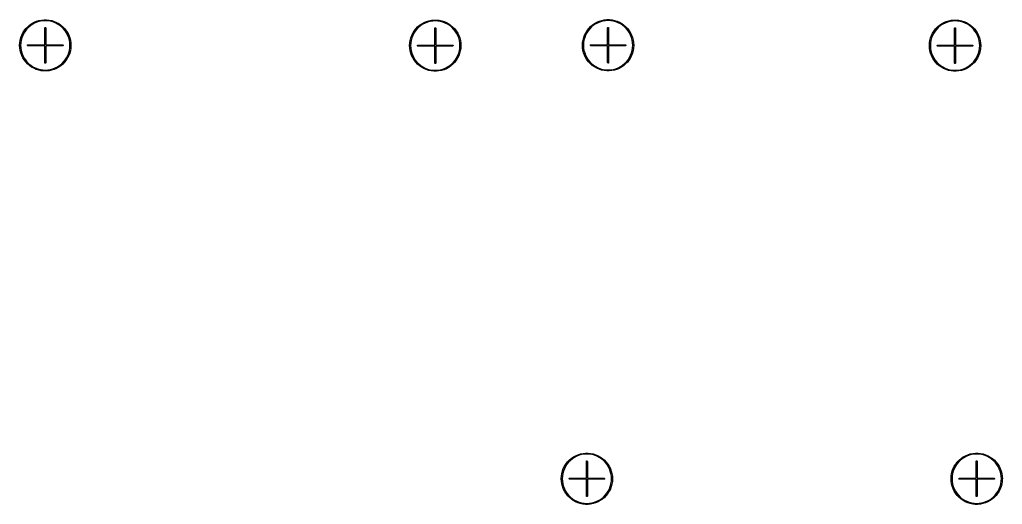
# Model space of a CAD drawing. Extents: x 5.3 to 29.5, y -16.5 to -2.6.
# Drawn here: x 11.5 to 17.17, y -9.45 to -6.65 of the extents above; entities that cross this region are included whole.
import ezdxf

# ---------------------------------------------------------------- set-up
doc = ezdxf.new("R2010")
doc.units = 0
doc.header["$MEASUREMENT"] = 0
doc.layers.add('BLACK', color=7, linetype='CONTINUOUS')

msp = doc.modelspace()

# ---------------------------------------------------------------- linework, layer by layer
at = {"layer": 'BLACK', "linetype": 'CONTINUOUS'}
for p, q in [((11.5373, -6.70198), (11.5477, -6.69116)), ((11.5477, -6.69116), (11.5591, -6.68144)), ((11.5657, -6.68358), (11.5542, -6.69295)), ((11.5591, -6.68144), (11.5714, -6.67291)), ((11.5782, -6.67547), (11.5657, -6.68358)), ((11.5714, -6.67291), (11.5845, -6.66568)), ((11.5915, -6.66871), (11.5782, -6.67547)), ((11.5845, -6.66568), (11.5983, -6.65981)), ((11.6054, -6.66338), (11.5915, -6.66871)), ((11.5983, -6.65981), (11.6126, -6.65535)), ((11.6198, -6.65952), (11.6054, -6.66338)), ((11.6126, -6.65535), (11.6272, -6.65237)), ((11.6345, -6.65719), (11.6198, -6.65952)), ((11.6272, -6.65237), (11.6421, -6.65088)), ((11.6493, -6.65642), (11.6345, -6.65719)), ((11.6421, -6.65088), (11.6571, -6.65091)), ((11.6642, -6.65719), (11.6493, -6.65642)), ((11.6571, -6.65091), (11.672, -6.65245)), ((11.6789, -6.65952), (11.6642, -6.65719)), ((11.672, -6.65245), (11.6866, -6.65548)), ((11.6933, -6.66338), (11.6789, -6.65952)), ((11.6866, -6.65548), (11.7009, -6.65998)), ((11.7072, -6.66871), (11.6933, -6.66338)), ((11.7009, -6.65998), (11.7147, -6.66591)), ((11.7205, -6.67547), (11.7072, -6.66871)), ((11.7147, -6.66591), (11.7278, -6.67319)), ((11.733, -6.68358), (11.7205, -6.67547)), ((11.7278, -6.67319), (11.74, -6.68175)), ((11.7445, -6.69295), (11.733, -6.68358)), ((11.74, -6.68175), (11.7514, -6.69151)), ((11.7514, -6.69151), (11.7617, -6.70237)), ((13.7983, -6.6925), (13.8097, -6.68278)), ((13.8164, -6.68492), (13.8048, -6.69429)), ((13.8097, -6.68278), (13.822, -6.67426)), ((13.8289, -6.67681), (13.8164, -6.68492)), ((13.822, -6.67426), (13.8351, -6.66702)), ((13.8421, -6.67006), (13.8289, -6.67681)), ((13.8351, -6.66702), (13.8489, -6.66115)), ((13.856, -6.66472), (13.8421, -6.67006)), ((13.8489, -6.66115), (13.8632, -6.6567)), ((13.8704, -6.66087), (13.856, -6.66472)), ((13.8632, -6.6567), (13.8779, -6.65371)), ((13.8851, -6.65854), (13.8704, -6.66087)), ((13.8779, -6.65371), (13.8928, -6.65222)), ((13.9, -6.65776), (13.8851, -6.65854)), ((13.8928, -6.65222), (13.9077, -6.65225)), ((13.9149, -6.65854), (13.9, -6.65776)), ((13.9077, -6.65225), (13.9226, -6.65379)), ((13.9296, -6.66087), (13.9149, -6.65854)), ((13.9226, -6.65379), (13.9373, -6.65682)), ((13.944, -6.66472), (13.9296, -6.66087)), ((13.9373, -6.65682), (13.9516, -6.66133)), ((13.9579, -6.67006), (13.944, -6.66472)), ((13.9516, -6.66133), (13.9653, -6.66725)), ((13.9711, -6.67681), (13.9579, -6.67006)), ((13.9653, -6.66725), (13.9784, -6.67453)), ((13.9836, -6.68492), (13.9711, -6.67681)), ((13.9784, -6.67453), (13.9907, -6.68309)), ((13.9952, -6.69429), (13.9836, -6.68492)), ((13.9907, -6.68309), (14.002, -6.69286)), ((14.7856, -6.70131), (14.796, -6.69048)), ((14.8025, -6.69228), (14.7919, -6.7028)), ((14.796, -6.69048), (14.8074, -6.68076)), ((14.814, -6.68291), (14.8025, -6.69228)), ((14.8074, -6.68076), (14.8197, -6.67224)), ((14.8265, -6.6748), (14.814, -6.68291)), ((14.8197, -6.67224), (14.8328, -6.665)), ((14.8398, -6.66804), (14.8265, -6.6748)), ((14.8328, -6.665), (14.8465, -6.65913)), ((14.8537, -6.6627), (14.8398, -6.66804)), ((14.8465, -6.65913), (14.8608, -6.65468)), ((14.8681, -6.65885), (14.8537, -6.6627)), ((14.8608, -6.65468), (14.8755, -6.65169)), ((14.8828, -6.65652), (14.8681, -6.65885)), ((14.8755, -6.65169), (14.8904, -6.65021)), ((14.8976, -6.65574), (14.8828, -6.65652)), ((14.8904, -6.65021), (14.9054, -6.65023)), ((14.9125, -6.65652), (14.8976, -6.65574)), ((14.9054, -6.65023), (14.9203, -6.65177)), ((14.9272, -6.65885), (14.9125, -6.65652)), ((14.9203, -6.65177), (14.9349, -6.65481)), ((14.9416, -6.6627), (14.9272, -6.65885)), ((14.9349, -6.65481), (14.9492, -6.65931)), ((14.9555, -6.66804), (14.9416, -6.6627)), ((14.9492, -6.65931), (14.963, -6.66523)), ((14.9688, -6.6748), (14.9555, -6.66804)), ((14.963, -6.66523), (14.976, -6.67251)), ((14.9812, -6.68291), (14.9688, -6.6748)), ((14.976, -6.67251), (14.9883, -6.68108)), ((14.9928, -6.69228), (14.9812, -6.68291)), ((14.9883, -6.68108), (14.9997, -6.69084)), ((15.0033, -6.7028), (14.9928, -6.69228)), ((14.9997, -6.69084), (15.01, -6.7017)), ((16.7983, -6.6925), (16.8097, -6.68278)), ((16.8164, -6.68492), (16.8048, -6.69429)), ((16.8097, -6.68278), (16.822, -6.67426)), ((16.8289, -6.67681), (16.8164, -6.68492)), ((16.822, -6.67426), (16.8351, -6.66702)), ((16.8421, -6.67006), (16.8289, -6.67681)), ((16.8351, -6.66702), (16.8489, -6.66115)), ((16.856, -6.66472), (16.8421, -6.67006)), ((16.8489, -6.66115), (16.8632, -6.6567)), ((16.8704, -6.66087), (16.856, -6.66472)), ((16.8632, -6.6567), (16.8779, -6.65371)), ((16.8851, -6.65854), (16.8704, -6.66087)), ((16.8779, -6.65371), (16.8928, -6.65222)), ((16.9, -6.65776), (16.8851, -6.65854)), ((16.8928, -6.65222), (16.9077, -6.65225)), ((16.9149, -6.65854), (16.9, -6.65776)), ((16.9077, -6.65225), (16.9226, -6.65379)), ((16.9296, -6.66087), (16.9149, -6.65854)), ((16.9226, -6.65379), (16.9373, -6.65682)), ((16.944, -6.66472), (16.9296, -6.66087)), ((16.9373, -6.65682), (16.9516, -6.66133)), ((16.9579, -6.67006), (16.944, -6.66472)), ((16.9516, -6.66133), (16.9653, -6.66725)), ((16.9711, -6.67681), (16.9579, -6.67006)), ((16.9653, -6.66725), (16.9784, -6.67453)), ((16.9836, -6.68492), (16.9711, -6.67681)), ((16.9784, -6.67453), (16.9907, -6.68309)), ((16.9952, -6.69429), (16.9836, -6.68492)), ((16.9907, -6.68309), (17.002, -6.69286)), ((11.5083, -6.75392), (11.5136, -6.7399)), ((11.5136, -6.7399), (11.5202, -6.72648)), ((11.5194, -6.7408), (11.5141, -6.7547)), ((11.5262, -6.72754), (11.5194, -6.7408)), ((11.5202, -6.72648), (11.5282, -6.7138)), ((11.5343, -6.71505), (11.5262, -6.72754)), ((11.5282, -6.7138), (11.5373, -6.70198)), ((11.5436, -6.70348), (11.5343, -6.71505)), ((11.5542, -6.69295), (11.5436, -6.70348)), ((11.6464, -6.69866), (11.6466, -6.69765)), ((11.6464, -6.7957), (11.6464, -6.69866)), ((11.6466, -6.69765), (11.6479, -6.6961)), ((11.6479, -6.6961), (11.6499, -6.69575)), ((11.6499, -6.69575), (11.6516, -6.69676)), ((11.6516, -6.69676), (11.6523, -6.69866)), ((11.6523, -6.69866), (11.6523, -6.7957)), ((11.7551, -6.70348), (11.7445, -6.69295)), ((11.7644, -6.71505), (11.7551, -6.70348)), ((11.7617, -6.70237), (11.7708, -6.71422)), ((11.7725, -6.72754), (11.7644, -6.71505)), ((11.7708, -6.71422), (11.7788, -6.72693)), ((11.7793, -6.7408), (11.7725, -6.72754)), ((11.7788, -6.72693), (11.7853, -6.74037)), ((11.7846, -6.7547), (11.7793, -6.7408)), ((11.7853, -6.74037), (11.7905, -6.75441)), ((13.759, -6.75526), (13.7642, -6.74124)), ((13.7642, -6.74124), (13.7708, -6.72782)), ((13.7701, -6.74214), (13.7647, -6.75604)), ((13.7768, -6.72888), (13.7701, -6.74214)), ((13.7708, -6.72782), (13.7788, -6.71514)), ((13.7849, -6.71639), (13.7768, -6.72888)), ((13.7788, -6.71514), (13.788, -6.70332)), ((13.7943, -6.70482), (13.7849, -6.71639)), ((13.788, -6.70332), (13.7983, -6.6925)), ((13.8048, -6.69429), (13.7943, -6.70482)), ((13.897, -6.7), (13.8972, -6.69899)), ((13.897, -6.79705), (13.897, -6.7)), ((13.8972, -6.69899), (13.8985, -6.69744)), ((13.8985, -6.69744), (13.9005, -6.69709)), ((13.9005, -6.69709), (13.9023, -6.6981)), ((13.9023, -6.6981), (13.903, -6.7)), ((13.903, -6.7), (13.903, -6.79705)), ((14.0057, -6.70482), (13.9952, -6.69429)), ((14.002, -6.69286), (14.0123, -6.70372)), ((14.0151, -6.71639), (14.0057, -6.70482)), ((14.0123, -6.70372), (14.0215, -6.71556)), ((14.0232, -6.72888), (14.0151, -6.71639)), ((14.0215, -6.71556), (14.0294, -6.72827)), ((14.0299, -6.74214), (14.0232, -6.72888)), ((14.0294, -6.72827), (14.036, -6.74172)), ((14.0353, -6.75604), (14.0299, -6.74214)), ((14.036, -6.74172), (14.0412, -6.75576)), ((14.7566, -6.75325), (14.7618, -6.73922)), ((14.7618, -6.73922), (14.7685, -6.7258)), ((14.7677, -6.74013), (14.7624, -6.75403)), ((14.7744, -6.72686), (14.7677, -6.74013)), ((14.7685, -6.7258), (14.7764, -6.71312)), ((14.7826, -6.71438), (14.7744, -6.72686)), ((14.7764, -6.71312), (14.7856, -6.70131)), ((14.7919, -6.7028), (14.7826, -6.71438)), ((14.8947, -6.69798), (14.8949, -6.69697)), ((14.8947, -6.79503), (14.8947, -6.69798)), ((14.8949, -6.69697), (14.8962, -6.69543)), ((14.8962, -6.69543), (14.8981, -6.69508)), ((14.8981, -6.69508), (14.8999, -6.69608)), ((14.8999, -6.69608), (14.9006, -6.69798)), ((14.9006, -6.69798), (14.9006, -6.79503)), ((15.0127, -6.71438), (15.0033, -6.7028)), ((15.01, -6.7017), (15.0191, -6.71354)), ((15.0208, -6.72686), (15.0127, -6.71438)), ((15.0191, -6.71354), (15.027, -6.72625)), ((15.0276, -6.74013), (15.0208, -6.72686)), ((15.027, -6.72625), (15.0336, -6.7397)), ((15.0329, -6.75403), (15.0276, -6.74013)), ((15.0336, -6.7397), (15.0388, -6.75374)), ((16.759, -6.75526), (16.7642, -6.74124)), ((16.7642, -6.74124), (16.7708, -6.72782)), ((16.7701, -6.74214), (16.7647, -6.75604)), ((16.7768, -6.72888), (16.7701, -6.74214)), ((16.7708, -6.72782), (16.7788, -6.71514)), ((16.7849, -6.71639), (16.7768, -6.72888)), ((16.7788, -6.71514), (16.788, -6.70332)), ((16.7943, -6.70482), (16.7849, -6.71639)), ((16.788, -6.70332), (16.7983, -6.6925)), ((16.8048, -6.69429), (16.7943, -6.70482)), ((16.897, -6.7), (16.8972, -6.69899)), ((16.897, -6.79705), (16.897, -6.7)), ((16.8972, -6.69899), (16.8985, -6.69744)), ((16.8985, -6.69744), (16.9005, -6.69709)), ((16.9005, -6.69709), (16.9023, -6.6981)), ((16.9023, -6.6981), (16.903, -6.7)), ((16.903, -6.7), (16.903, -6.79705)), ((17.0057, -6.70482), (16.9952, -6.69429)), ((17.002, -6.69286), (17.0123, -6.70372)), ((17.0151, -6.71639), (17.0057, -6.70482)), ((17.0123, -6.70372), (17.0215, -6.71556)), ((17.0232, -6.72888), (17.0151, -6.71639)), ((17.0215, -6.71556), (17.0294, -6.72827)), ((17.0299, -6.74214), (17.0232, -6.72888)), ((17.0294, -6.72827), (17.036, -6.74172)), ((17.0353, -6.75604), (17.0299, -6.74214)), ((17.036, -6.74172), (17.0412, -6.75576)), ((11.5014, -6.79814), (11.5022, -6.78319)), ((11.5014, -6.79866), (11.5014, -6.79814)), ((11.5021, -6.8131), (11.5014, -6.79866)), ((11.5022, -6.78319), (11.5045, -6.7684)), ((11.5045, -6.7684), (11.5083, -6.75392)), ((11.5079, -6.78379), (11.5071, -6.79866)), ((11.5071, -6.79866), (11.5079, -6.81353)), ((11.5102, -6.76908), (11.5079, -6.78379)), ((11.5141, -6.7547), (11.5102, -6.76908)), ((11.5464, -6.79814), (11.5475, -6.7964)), ((11.5468, -6.80013), (11.5464, -6.79814)), ((11.5483, -6.80143), (11.5468, -6.80013)), ((11.5475, -6.7964), (11.5493, -6.7957)), ((11.5493, -6.80161), (11.5483, -6.80143)), ((11.5493, -6.7957), (11.6464, -6.7957)), ((11.6464, -6.80161), (11.5493, -6.80161)), ((11.6464, -6.89866), (11.6464, -6.80161)), ((11.6523, -6.7957), (11.7493, -6.7957)), ((11.7493, -6.80161), (11.6523, -6.80161)), ((11.6523, -6.80161), (11.6523, -6.89866)), ((11.7493, -6.7957), (11.7504, -6.79588)), ((11.7512, -6.80092), (11.7493, -6.80161)), ((11.7504, -6.79588), (11.7519, -6.79718)), ((11.7523, -6.79917), (11.7512, -6.80092)), ((11.7519, -6.79718), (11.7523, -6.79917)), ((11.7885, -6.76908), (11.7846, -6.7547)), ((11.7908, -6.78379), (11.7885, -6.76908)), ((11.7905, -6.75441), (11.7943, -6.76891)), ((11.7916, -6.79866), (11.7908, -6.78379)), ((11.7908, -6.81353), (11.7916, -6.79866)), ((11.7943, -6.76891), (11.7965, -6.78371)), ((11.7973, -6.79969), (11.7964, -6.81464)), ((11.7965, -6.78371), (11.7973, -6.79866)), ((11.7973, -6.79866), (11.7973, -6.79969)), ((13.752, -6.79948), (13.7529, -6.78453)), ((13.7521, -6.8), (13.752, -6.79948)), ((13.7528, -6.81444), (13.7521, -6.8)), ((13.7529, -6.78453), (13.7552, -6.76974)), ((13.7552, -6.76974), (13.759, -6.75526)), ((13.7585, -6.78513), (13.7578, -6.8)), ((13.7578, -6.8), (13.7585, -6.81487)), ((13.7609, -6.77043), (13.7585, -6.78513)), ((13.7647, -6.75604), (13.7609, -6.77043)), ((13.7971, -6.79949), (13.7981, -6.79774)), ((13.7974, -6.80148), (13.7971, -6.79949)), ((13.799, -6.80277), (13.7974, -6.80148)), ((13.7981, -6.79774), (13.8, -6.79705)), ((13.8, -6.80295), (13.799, -6.80277)), ((13.8, -6.79705), (13.897, -6.79705)), ((13.897, -6.80295), (13.8, -6.80295)), ((13.897, -6.9), (13.897, -6.80295)), ((13.903, -6.79705), (14, -6.79705)), ((14, -6.80295), (13.903, -6.80295)), ((13.903, -6.80295), (13.903, -6.9)), ((14, -6.79705), (14.001, -6.79723)), ((14.0019, -6.80226), (14, -6.80295)), ((14.001, -6.79723), (14.0026, -6.79852)), ((14.0029, -6.80051), (14.0019, -6.80226)), ((14.0026, -6.79852), (14.0029, -6.80051)), ((14.0391, -6.77043), (14.0353, -6.75604)), ((14.0415, -6.78513), (14.0391, -6.77043)), ((14.0412, -6.75576), (14.0449, -6.77025)), ((14.0422, -6.8), (14.0415, -6.78513)), ((14.0415, -6.81487), (14.0422, -6.8)), ((14.0449, -6.77025), (14.0472, -6.78505)), ((14.0479, -6.80103), (14.0471, -6.81598)), ((14.0472, -6.78505), (14.048, -6.8)), ((14.048, -6.8), (14.0479, -6.80103)), ((14.7497, -6.79747), (14.7505, -6.78252)), ((14.7497, -6.79798), (14.7497, -6.79747)), ((14.7504, -6.81242), (14.7497, -6.79798)), ((14.7505, -6.78252), (14.7528, -6.76773)), ((14.7528, -6.76773), (14.7566, -6.75325)), ((14.7562, -6.78311), (14.7554, -6.79798)), ((14.7554, -6.79798), (14.7562, -6.81285)), ((14.7585, -6.76841), (14.7562, -6.78311)), ((14.7624, -6.75403), (14.7585, -6.76841)), ((14.7947, -6.79747), (14.7957, -6.79572)), ((14.7951, -6.79946), (14.7947, -6.79747)), ((14.7966, -6.80076), (14.7951, -6.79946)), ((14.7957, -6.79572), (14.7976, -6.79503)), ((14.7976, -6.80094), (14.7966, -6.80076)), ((14.7976, -6.79503), (14.8947, -6.79503)), ((14.8947, -6.80094), (14.7976, -6.80094)), ((14.8947, -6.89798), (14.8947, -6.80094)), ((14.9006, -6.79503), (14.9976, -6.79503)), ((14.9976, -6.80094), (14.9006, -6.80094)), ((14.9006, -6.80094), (14.9006, -6.89798)), ((14.9976, -6.79503), (14.9986, -6.79521)), ((14.9995, -6.80024), (14.9976, -6.80094)), ((14.9986, -6.79521), (15.0002, -6.79651)), ((15.0005, -6.7985), (14.9995, -6.80024)), ((15.0002, -6.79651), (15.0005, -6.7985)), ((15.0368, -6.76841), (15.0329, -6.75403)), ((15.0391, -6.78311), (15.0368, -6.76841)), ((15.0388, -6.75374), (15.0426, -6.76823)), ((15.0399, -6.79798), (15.0391, -6.78311)), ((15.0391, -6.81285), (15.0399, -6.79798)), ((15.0426, -6.76823), (15.0448, -6.78303)), ((15.0456, -6.79902), (15.0447, -6.81396)), ((15.0448, -6.78303), (15.0456, -6.79798)), ((15.0456, -6.79798), (15.0456, -6.79902)), ((16.752, -6.79948), (16.7529, -6.78453)), ((16.7521, -6.8), (16.752, -6.79948)), ((16.7528, -6.81444), (16.7521, -6.8)), ((16.7529, -6.78453), (16.7552, -6.76974)), ((16.7552, -6.76974), (16.759, -6.75526)), ((16.7585, -6.78513), (16.7578, -6.8)), ((16.7578, -6.8), (16.7585, -6.81487)), ((16.7609, -6.77043), (16.7585, -6.78513)), ((16.7647, -6.75604), (16.7609, -6.77043)), ((16.7971, -6.79949), (16.7981, -6.79774)), ((16.7974, -6.80148), (16.7971, -6.79949)), ((16.799, -6.80277), (16.7974, -6.80148)), ((16.7981, -6.79774), (16.8, -6.79705)), ((16.8, -6.80295), (16.799, -6.80277)), ((16.8, -6.79705), (16.897, -6.79705)), ((16.897, -6.80295), (16.8, -6.80295)), ((16.897, -6.9), (16.897, -6.80295)), ((16.903, -6.79705), (17, -6.79705)), ((17, -6.80295), (16.903, -6.80295)), ((16.903, -6.80295), (16.903, -6.9)), ((17, -6.79705), (17.001, -6.79723)), ((17.0019, -6.80226), (17, -6.80295)), ((17.001, -6.79723), (17.0026, -6.79852)), ((17.0029, -6.80051), (17.0019, -6.80226)), ((17.0026, -6.79852), (17.0029, -6.80051)), ((17.0391, -6.77043), (17.0353, -6.75604)), ((17.0415, -6.78513), (17.0391, -6.77043)), ((17.0412, -6.75576), (17.0449, -6.77025)), ((17.0422, -6.8), (17.0415, -6.78513)), ((17.0415, -6.81487), (17.0422, -6.8)), ((17.0449, -6.77025), (17.0472, -6.78505)), ((17.0479, -6.80103), (17.0471, -6.81598)), ((17.0472, -6.78505), (17.048, -6.8)), ((17.048, -6.8), (17.0479, -6.80103)), ((11.5043, -6.8279), (11.5021, -6.8131)), ((11.508, -6.84241), (11.5043, -6.8279)), ((11.5079, -6.81353), (11.5102, -6.82823)), ((11.5132, -6.85647), (11.508, -6.84241)), ((11.5102, -6.82823), (11.5141, -6.84261)), ((11.5197, -6.86993), (11.5132, -6.85647)), ((11.5141, -6.84261), (11.5194, -6.85651)), ((11.5194, -6.85651), (11.5262, -6.86978)), ((11.7725, -6.86978), (11.7793, -6.85651)), ((11.7849, -6.85789), (11.7782, -6.87129)), ((11.7793, -6.85651), (11.7846, -6.84261)), ((11.7846, -6.84261), (11.7885, -6.82823)), ((11.7902, -6.84389), (11.7849, -6.85789)), ((11.7885, -6.82823), (11.7908, -6.81353)), ((11.7941, -6.82942), (11.7902, -6.84389)), ((11.7964, -6.81464), (11.7941, -6.82942)), ((13.755, -6.82924), (13.7528, -6.81444)), ((13.7587, -6.84375), (13.755, -6.82924)), ((13.7585, -6.81487), (13.7609, -6.82957)), ((13.7638, -6.85781), (13.7587, -6.84375)), ((13.7609, -6.82957), (13.7647, -6.84396)), ((13.7703, -6.87128), (13.7638, -6.85781)), ((13.7647, -6.84396), (13.7701, -6.85786)), ((13.7701, -6.85786), (13.7768, -6.87112)), ((14.0232, -6.87112), (14.0299, -6.85786)), ((14.0356, -6.85923), (14.0289, -6.87263)), ((14.0299, -6.85786), (14.0353, -6.84396)), ((14.0353, -6.84396), (14.0391, -6.82957)), ((14.0409, -6.84523), (14.0356, -6.85923)), ((14.0391, -6.82957), (14.0415, -6.81487)), ((14.0447, -6.83076), (14.0409, -6.84523)), ((14.0471, -6.81598), (14.0447, -6.83076)), ((14.7526, -6.82723), (14.7504, -6.81242)), ((14.7563, -6.84173), (14.7526, -6.82723)), ((14.7562, -6.81285), (14.7585, -6.82756)), ((14.7614, -6.85579), (14.7563, -6.84173)), ((14.7585, -6.82756), (14.7624, -6.84194)), ((14.768, -6.86926), (14.7614, -6.85579)), ((14.7624, -6.84194), (14.7677, -6.85584)), ((14.7677, -6.85584), (14.7744, -6.8691)), ((15.0208, -6.8691), (15.0276, -6.85584)), ((15.0332, -6.85722), (15.0265, -6.87061)), ((15.0276, -6.85584), (15.0329, -6.84194)), ((15.0329, -6.84194), (15.0368, -6.82756)), ((15.0385, -6.84321), (15.0332, -6.85722)), ((15.0368, -6.82756), (15.0391, -6.81285)), ((15.0424, -6.82874), (15.0385, -6.84321)), ((15.0447, -6.81396), (15.0424, -6.82874)), ((16.755, -6.82924), (16.7528, -6.81444)), ((16.7587, -6.84375), (16.755, -6.82924)), ((16.7585, -6.81487), (16.7609, -6.82957)), ((16.7638, -6.85781), (16.7587, -6.84375)), ((16.7609, -6.82957), (16.7647, -6.84396)), ((16.7703, -6.87128), (16.7638, -6.85781)), ((16.7647, -6.84396), (16.7701, -6.85786)), ((16.7701, -6.85786), (16.7768, -6.87112)), ((17.0232, -6.87112), (17.0299, -6.85786)), ((17.0356, -6.85923), (17.0289, -6.87263)), ((17.0299, -6.85786), (17.0353, -6.84396)), ((17.0353, -6.84396), (17.0391, -6.82957)), ((17.0409, -6.84523), (17.0356, -6.85923)), ((17.0391, -6.82957), (17.0415, -6.81487)), ((17.0447, -6.83076), (17.0409, -6.84523)), ((17.0471, -6.81598), (17.0447, -6.83076)), ((11.5276, -6.88267), (11.5197, -6.86993)), ((11.5262, -6.86978), (11.5343, -6.88227)), ((11.5367, -6.89455), (11.5276, -6.88267)), ((11.5343, -6.88227), (11.5436, -6.89384)), ((11.5469, -6.90544), (11.5367, -6.89455)), ((11.5436, -6.89384), (11.5542, -6.90436)), ((11.5583, -6.91525), (11.5469, -6.90544)), ((11.5542, -6.90436), (11.5657, -6.91373)), ((11.5705, -6.92385), (11.5583, -6.91525)), ((11.5657, -6.91373), (11.5782, -6.92184)), ((11.6471, -6.90056), (11.6464, -6.89866)), ((11.6488, -6.90157), (11.6471, -6.90056)), ((11.6508, -6.90121), (11.6488, -6.90157)), ((11.6521, -6.89967), (11.6508, -6.90121)), ((11.6523, -6.89866), (11.6521, -6.89967)), ((11.7205, -6.92184), (11.733, -6.91373)), ((11.7392, -6.91619), (11.7269, -6.92467)), ((11.733, -6.91373), (11.7445, -6.90436)), ((11.7506, -6.90651), (11.7392, -6.91619)), ((11.7445, -6.90436), (11.7551, -6.89384)), ((11.761, -6.89572), (11.7506, -6.90651)), ((11.7551, -6.89384), (11.7644, -6.88227)), ((11.7702, -6.88394), (11.761, -6.89572)), ((11.7644, -6.88227), (11.7725, -6.86978)), ((11.7782, -6.87129), (11.7702, -6.88394)), ((13.7782, -6.88401), (13.7703, -6.87128)), ((13.7768, -6.87112), (13.7849, -6.88361)), ((13.7873, -6.89589), (13.7782, -6.88401)), ((13.7849, -6.88361), (13.7943, -6.89518)), ((13.7976, -6.90679), (13.7873, -6.89589)), ((13.7943, -6.89518), (13.8048, -6.90571)), ((13.8089, -6.91659), (13.7976, -6.90679)), ((13.8048, -6.90571), (13.8164, -6.91508)), ((13.8212, -6.9252), (13.8089, -6.91659)), ((13.8164, -6.91508), (13.8289, -6.92319)), ((13.8977, -6.9019), (13.897, -6.9)), ((13.8995, -6.90291), (13.8977, -6.9019)), ((13.9015, -6.90256), (13.8995, -6.90291)), ((13.9028, -6.90101), (13.9015, -6.90256)), ((13.903, -6.9), (13.9028, -6.90101)), ((13.9711, -6.92319), (13.9836, -6.91508)), ((13.9899, -6.91754), (13.9775, -6.92602)), ((13.9836, -6.91508), (13.9952, -6.90571)), ((14.0013, -6.90785), (13.9899, -6.91754)), ((13.9952, -6.90571), (14.0057, -6.89518)), ((14.0117, -6.89707), (14.0013, -6.90785)), ((14.0057, -6.89518), (14.0151, -6.88361)), ((14.0209, -6.88528), (14.0117, -6.89707)), ((14.0151, -6.88361), (14.0232, -6.87112)), ((14.0289, -6.87263), (14.0209, -6.88528)), ((14.7758, -6.882), (14.768, -6.86926)), ((14.7744, -6.8691), (14.7826, -6.88159)), ((14.785, -6.89387), (14.7758, -6.882)), ((14.7826, -6.88159), (14.7919, -6.89316)), ((14.7952, -6.90477), (14.785, -6.89387)), ((14.7919, -6.89316), (14.8025, -6.90369)), ((14.8065, -6.91457), (14.7952, -6.90477)), ((14.8025, -6.90369), (14.814, -6.91306)), ((14.8188, -6.92318), (14.8065, -6.91457)), ((14.814, -6.91306), (14.8265, -6.92117)), ((14.8954, -6.89988), (14.8947, -6.89798)), ((14.8971, -6.90089), (14.8954, -6.89988)), ((14.8991, -6.90054), (14.8971, -6.90089)), ((14.9004, -6.89899), (14.8991, -6.90054)), ((14.9006, -6.89798), (14.9004, -6.89899)), ((14.9688, -6.92117), (14.9812, -6.91306)), ((14.9875, -6.91552), (14.9752, -6.924)), ((14.9812, -6.91306), (14.9928, -6.90369)), ((14.9989, -6.90584), (14.9875, -6.91552)), ((14.9928, -6.90369), (15.0033, -6.89316)), ((15.0093, -6.89505), (14.9989, -6.90584)), ((15.0033, -6.89316), (15.0127, -6.88159)), ((15.0185, -6.88327), (15.0093, -6.89505)), ((15.0127, -6.88159), (15.0208, -6.8691)), ((15.0265, -6.87061), (15.0185, -6.88327)), ((16.7782, -6.88401), (16.7703, -6.87128)), ((16.7768, -6.87112), (16.7849, -6.88361)), ((16.7873, -6.89589), (16.7782, -6.88401)), ((16.7849, -6.88361), (16.7943, -6.89518)), ((16.7976, -6.90679), (16.7873, -6.89589)), ((16.7943, -6.89518), (16.8048, -6.90571)), ((16.8089, -6.91659), (16.7976, -6.90679)), ((16.8048, -6.90571), (16.8164, -6.91508)), ((16.8212, -6.9252), (16.8089, -6.91659)), ((16.8164, -6.91508), (16.8289, -6.92319)), ((16.8977, -6.9019), (16.897, -6.9)), ((16.8995, -6.90291), (16.8977, -6.9019)), ((16.9015, -6.90256), (16.8995, -6.90291)), ((16.9028, -6.90101), (16.9015, -6.90256)), ((16.903, -6.9), (16.9028, -6.90101)), ((16.9711, -6.92319), (16.9836, -6.91508)), ((16.9899, -6.91754), (16.9775, -6.92602)), ((16.9836, -6.91508), (16.9952, -6.90571)), ((17.0013, -6.90785), (16.9899, -6.91754)), ((16.9952, -6.90571), (17.0057, -6.89518)), ((17.0117, -6.89707), (17.0013, -6.90785)), ((17.0057, -6.89518), (17.0151, -6.88361)), ((17.0209, -6.88528), (17.0117, -6.89707)), ((17.0151, -6.88361), (17.0232, -6.87112)), ((17.0289, -6.87263), (17.0209, -6.88528)), ((11.5836, -6.93118), (11.5705, -6.92385)), ((11.5782, -6.92184), (11.5915, -6.9286)), ((11.5973, -6.93715), (11.5836, -6.93118)), ((11.5915, -6.9286), (11.6054, -6.93394)), ((11.6116, -6.9417), (11.5973, -6.93715)), ((11.6054, -6.93394), (11.6198, -6.93779)), ((11.6262, -6.94479), (11.6116, -6.9417)), ((11.6198, -6.93779), (11.6345, -6.94012)), ((11.6411, -6.94638), (11.6262, -6.94479)), ((11.6345, -6.94012), (11.6493, -6.9409)), ((11.6561, -6.94646), (11.6411, -6.94638)), ((11.6493, -6.9409), (11.6642, -6.94012)), ((11.671, -6.94502), (11.6561, -6.94646)), ((11.6642, -6.94012), (11.6789, -6.93779)), ((11.6856, -6.94209), (11.671, -6.94502)), ((11.6789, -6.93779), (11.6933, -6.93394)), ((11.7, -6.93769), (11.6856, -6.94209)), ((11.6933, -6.93394), (11.7072, -6.9286)), ((11.7137, -6.93186), (11.7, -6.93769)), ((11.7072, -6.9286), (11.7205, -6.92184)), ((11.7269, -6.92467), (11.7137, -6.93186)), ((13.8342, -6.93252), (13.8212, -6.9252)), ((13.8289, -6.92319), (13.8421, -6.92994)), ((13.8479, -6.93849), (13.8342, -6.93252)), ((13.8421, -6.92994), (13.856, -6.93528)), ((13.8622, -6.94304), (13.8479, -6.93849)), ((13.856, -6.93528), (13.8704, -6.93913)), ((13.8769, -6.94613), (13.8622, -6.94304)), ((13.8704, -6.93913), (13.8851, -6.94146)), ((13.8917, -6.94772), (13.8769, -6.94613)), ((13.8851, -6.94146), (13.9, -6.94224)), ((13.9067, -6.9478), (13.8917, -6.94772)), ((13.9, -6.94224), (13.9149, -6.94146)), ((13.9216, -6.94637), (13.9067, -6.9478)), ((13.9149, -6.94146), (13.9296, -6.93913)), ((13.9363, -6.94343), (13.9216, -6.94637)), ((13.9296, -6.93913), (13.944, -6.93528)), ((13.9506, -6.93903), (13.9363, -6.94343)), ((13.944, -6.93528), (13.9579, -6.92994)), ((13.9644, -6.9332), (13.9506, -6.93903)), ((13.9579, -6.92994), (13.9711, -6.92319)), ((13.9775, -6.92602), (13.9644, -6.9332)), ((14.8318, -6.93051), (14.8188, -6.92318)), ((14.8265, -6.92117), (14.8398, -6.92793)), ((14.8456, -6.93648), (14.8318, -6.93051)), ((14.8398, -6.92793), (14.8537, -6.93326)), ((14.8598, -6.94103), (14.8456, -6.93648)), ((14.8537, -6.93326), (14.8681, -6.93712)), ((14.8745, -6.94411), (14.8598, -6.94103)), ((14.8681, -6.93712), (14.8828, -6.93945)), ((14.8894, -6.9457), (14.8745, -6.94411)), ((14.8828, -6.93945), (14.8976, -6.94023)), ((14.9043, -6.94578), (14.8894, -6.9457)), ((14.8976, -6.94023), (14.9125, -6.93945)), ((14.9192, -6.94435), (14.9043, -6.94578)), ((14.9125, -6.93945), (14.9272, -6.93712)), ((14.9339, -6.94142), (14.9192, -6.94435)), ((14.9272, -6.93712), (14.9416, -6.93326)), ((14.9482, -6.93701), (14.9339, -6.94142)), ((14.9416, -6.93326), (14.9555, -6.92793)), ((14.962, -6.93119), (14.9482, -6.93701)), ((14.9555, -6.92793), (14.9688, -6.92117)), ((14.9752, -6.924), (14.962, -6.93119)), ((16.8342, -6.93252), (16.8212, -6.9252)), ((16.8289, -6.92319), (16.8421, -6.92994)), ((16.8479, -6.93849), (16.8342, -6.93252)), ((16.8421, -6.92994), (16.856, -6.93528)), ((16.8622, -6.94304), (16.8479, -6.93849)), ((16.856, -6.93528), (16.8704, -6.93913)), ((16.8769, -6.94613), (16.8622, -6.94304)), ((16.8704, -6.93913), (16.8851, -6.94146)), ((16.8917, -6.94772), (16.8769, -6.94613)), ((16.8851, -6.94146), (16.9, -6.94224)), ((16.9067, -6.9478), (16.8917, -6.94772)), ((16.9, -6.94224), (16.9149, -6.94146)), ((16.9216, -6.94637), (16.9067, -6.9478)), ((16.9149, -6.94146), (16.9296, -6.93913)), ((16.9363, -6.94343), (16.9216, -6.94637)), ((16.9296, -6.93913), (16.944, -6.93528)), ((16.9506, -6.93903), (16.9363, -6.94343)), ((16.944, -6.93528), (16.9579, -6.92994)), ((16.9644, -6.9332), (16.9506, -6.93903)), ((16.9579, -6.92994), (16.9711, -6.92319)), ((16.9775, -6.92602), (16.9644, -6.9332)), ((14.6733, -9.1925), (14.6847, -9.18278)), ((14.6914, -9.18492), (14.6798, -9.19429)), ((14.6847, -9.18278), (14.697, -9.17426)), ((14.7039, -9.17681), (14.6914, -9.18492)), ((14.697, -9.17426), (14.7101, -9.16702)), ((14.7171, -9.17006), (14.7039, -9.17681)), ((14.7101, -9.16702), (14.7239, -9.16115)), ((14.731, -9.16472), (14.7171, -9.17006)), ((14.7239, -9.16115), (14.7382, -9.1567)), ((14.7454, -9.16087), (14.731, -9.16472)), ((14.7382, -9.1567), (14.7529, -9.15371)), ((14.7601, -9.15854), (14.7454, -9.16087)), ((14.7529, -9.15371), (14.7678, -9.15222)), ((14.775, -9.15776), (14.7601, -9.15854)), ((14.7678, -9.15222), (14.7827, -9.15225)), ((14.7899, -9.15854), (14.775, -9.15776)), ((14.7827, -9.15225), (14.7976, -9.15379)), ((14.8046, -9.16087), (14.7899, -9.15854)), ((14.7976, -9.15379), (14.8123, -9.15682)), ((14.819, -9.16472), (14.8046, -9.16087)), ((14.8123, -9.15682), (14.8266, -9.16133)), ((14.8329, -9.17006), (14.819, -9.16472)), ((14.8266, -9.16133), (14.8403, -9.16725)), ((14.8461, -9.17681), (14.8329, -9.17006)), ((14.8403, -9.16725), (14.8534, -9.17453)), ((14.8586, -9.18492), (14.8461, -9.17681)), ((14.8534, -9.17453), (14.8657, -9.18309)), ((14.8702, -9.19429), (14.8586, -9.18492)), ((14.8657, -9.18309), (14.877, -9.19286)), ((16.9233, -9.1925), (16.9347, -9.18278)), ((16.9414, -9.18492), (16.9298, -9.19429)), ((16.9347, -9.18278), (16.947, -9.17426)), ((16.9539, -9.17681), (16.9414, -9.18492)), ((16.947, -9.17426), (16.9601, -9.16702)), ((16.9671, -9.17006), (16.9539, -9.17681)), ((16.9601, -9.16702), (16.9739, -9.16115)), ((16.981, -9.16472), (16.9671, -9.17006)), ((16.9739, -9.16115), (16.9882, -9.1567)), ((16.9954, -9.16087), (16.981, -9.16472)), ((16.9882, -9.1567), (17.0029, -9.15371)), ((17.0101, -9.15854), (16.9954, -9.16087)), ((17.0029, -9.15371), (17.0178, -9.15222)), ((17.025, -9.15776), (17.0101, -9.15854)), ((17.0178, -9.15222), (17.0327, -9.15225)), ((17.0399, -9.15854), (17.025, -9.15776)), ((17.0327, -9.15225), (17.0476, -9.15379)), ((17.0546, -9.16087), (17.0399, -9.15854)), ((17.0476, -9.15379), (17.0623, -9.15682)), ((17.069, -9.16472), (17.0546, -9.16087)), ((17.0623, -9.15682), (17.0766, -9.16133)), ((17.0829, -9.17006), (17.069, -9.16472)), ((17.0766, -9.16133), (17.0903, -9.16725)), ((17.0961, -9.17681), (17.0829, -9.17006)), ((17.0903, -9.16725), (17.1034, -9.17453)), ((17.1086, -9.18492), (17.0961, -9.17681)), ((17.1034, -9.17453), (17.1157, -9.18309)), ((17.1202, -9.19429), (17.1086, -9.18492)), ((17.1157, -9.18309), (17.127, -9.19286)), ((14.634, -9.25526), (14.6392, -9.24124)), ((14.6392, -9.24124), (14.6458, -9.22782)), ((14.6451, -9.24214), (14.6397, -9.25604)), ((14.6518, -9.22888), (14.6451, -9.24214)), ((14.6458, -9.22782), (14.6538, -9.21514)), ((14.6599, -9.21639), (14.6518, -9.22888)), ((14.6538, -9.21514), (14.663, -9.20332)), ((14.6693, -9.20482), (14.6599, -9.21639)), ((14.663, -9.20332), (14.6733, -9.1925)), ((14.6798, -9.19429), (14.6693, -9.20482)), ((14.772, -9.2), (14.7722, -9.19899)), ((14.772, -9.29705), (14.772, -9.2)), ((14.7722, -9.19899), (14.7735, -9.19744)), ((14.7735, -9.19744), (14.7755, -9.19709)), ((14.7755, -9.19709), (14.7773, -9.1981)), ((14.7773, -9.1981), (14.778, -9.2)), ((14.778, -9.2), (14.778, -9.29705)), ((14.8807, -9.20482), (14.8702, -9.19429)), ((14.877, -9.19286), (14.8873, -9.20372)), ((14.8901, -9.21639), (14.8807, -9.20482)), ((14.8873, -9.20372), (14.8965, -9.21556)), ((14.8982, -9.22888), (14.8901, -9.21639)), ((14.8965, -9.21556), (14.9044, -9.22827)), ((14.9049, -9.24214), (14.8982, -9.22888)), ((14.9044, -9.22827), (14.911, -9.24172)), ((14.9103, -9.25604), (14.9049, -9.24214)), ((14.911, -9.24172), (14.9162, -9.25576)), ((16.884, -9.25526), (16.8892, -9.24124)), ((16.8892, -9.24124), (16.8958, -9.22782)), ((16.8951, -9.24214), (16.8897, -9.25604)), ((16.9018, -9.22888), (16.8951, -9.24214)), ((16.8958, -9.22782), (16.9038, -9.21514)), ((16.9099, -9.21639), (16.9018, -9.22888)), ((16.9038, -9.21514), (16.913, -9.20332)), ((16.9193, -9.20482), (16.9099, -9.21639)), ((16.913, -9.20332), (16.9233, -9.1925)), ((16.9298, -9.19429), (16.9193, -9.20482)), ((17.022, -9.2), (17.0222, -9.19899)), ((17.022, -9.29705), (17.022, -9.2)), ((17.0222, -9.19899), (17.0235, -9.19744)), ((17.0235, -9.19744), (17.0255, -9.19709)), ((17.0255, -9.19709), (17.0273, -9.1981)), ((17.0273, -9.1981), (17.028, -9.2)), ((17.028, -9.2), (17.028, -9.29705)), ((17.1307, -9.20482), (17.1202, -9.19429)), ((17.127, -9.19286), (17.1373, -9.20372)), ((17.1401, -9.21639), (17.1307, -9.20482)), ((17.1373, -9.20372), (17.1465, -9.21556)), ((17.1482, -9.22888), (17.1401, -9.21639)), ((17.1465, -9.21556), (17.1544, -9.22827)), ((17.1549, -9.24214), (17.1482, -9.22888)), ((17.1544, -9.22827), (17.161, -9.24172)), ((17.1603, -9.25604), (17.1549, -9.24214)), ((17.161, -9.24172), (17.1662, -9.25576)), ((14.627, -9.29948), (14.6279, -9.28453)), ((14.6271, -9.3), (14.627, -9.29948)), ((14.6278, -9.31444), (14.6271, -9.3)), ((14.6279, -9.28453), (14.6302, -9.26974)), ((14.6302, -9.26974), (14.634, -9.25526)), ((14.6335, -9.28513), (14.6328, -9.3)), ((14.6328, -9.3), (14.6335, -9.31487)), ((14.6359, -9.27043), (14.6335, -9.28513)), ((14.6397, -9.25604), (14.6359, -9.27043)), ((14.6721, -9.29949), (14.6731, -9.29774)), ((14.6724, -9.30148), (14.6721, -9.29949)), ((14.6731, -9.29774), (14.675, -9.29705)), ((14.675, -9.29705), (14.772, -9.29705)), ((14.778, -9.29705), (14.875, -9.29705)), ((14.875, -9.29705), (14.876, -9.29723)), ((14.876, -9.29723), (14.8776, -9.29852)), ((14.8779, -9.30051), (14.8769, -9.30226)), ((14.8776, -9.29852), (14.8779, -9.30051)), ((14.9141, -9.27043), (14.9103, -9.25604)), ((14.9165, -9.28513), (14.9141, -9.27043)), ((14.9162, -9.25576), (14.9199, -9.27025)), ((14.9172, -9.3), (14.9165, -9.28513)), ((14.9165, -9.31487), (14.9172, -9.3)), ((14.9199, -9.27025), (14.9222, -9.28505)), ((14.9229, -9.30103), (14.9221, -9.31598)), ((14.9222, -9.28505), (14.923, -9.3)), ((14.923, -9.3), (14.9229, -9.30103)), ((16.877, -9.29948), (16.8779, -9.28453)), ((16.8771, -9.3), (16.877, -9.29948)), ((16.8778, -9.31444), (16.8771, -9.3)), ((16.8779, -9.28453), (16.8802, -9.26974)), ((16.8802, -9.26974), (16.884, -9.25526)), ((16.8835, -9.28513), (16.8828, -9.3)), ((16.8828, -9.3), (16.8835, -9.31487)), ((16.8859, -9.27043), (16.8835, -9.28513)), ((16.8897, -9.25604), (16.8859, -9.27043)), ((16.9221, -9.29949), (16.9231, -9.29774)), ((16.9224, -9.30148), (16.9221, -9.29949)), ((16.9231, -9.29774), (16.925, -9.29705)), ((16.925, -9.29705), (17.022, -9.29705)), ((17.028, -9.29705), (17.125, -9.29705)), ((17.125, -9.29705), (17.126, -9.29723)), ((17.126, -9.29723), (17.1276, -9.29852)), ((17.1279, -9.30051), (17.1269, -9.30226)), ((17.1276, -9.29852), (17.1279, -9.30051)), ((17.1641, -9.27043), (17.1603, -9.25604)), ((17.1665, -9.28513), (17.1641, -9.27043)), ((17.1662, -9.25576), (17.1699, -9.27025)), ((17.1672, -9.3), (17.1665, -9.28513)), ((17.1665, -9.31487), (17.1672, -9.3)), ((17.1699, -9.27025), (17.1722, -9.28505)), ((17.1729, -9.30103), (17.1721, -9.31598)), ((17.1722, -9.28505), (17.173, -9.3)), ((17.173, -9.3), (17.1729, -9.30103)), ((14.63, -9.32924), (14.6278, -9.31444)), ((14.6337, -9.34375), (14.63, -9.32924)), ((14.6335, -9.31487), (14.6359, -9.32957)), ((14.6388, -9.35781), (14.6337, -9.34375)), ((14.6359, -9.32957), (14.6397, -9.34396)), ((14.6453, -9.37128), (14.6388, -9.35781)), ((14.6397, -9.34396), (14.6451, -9.35786)), ((14.6451, -9.35786), (14.6518, -9.37112)), ((14.674, -9.30277), (14.6724, -9.30148)), ((14.675, -9.30295), (14.674, -9.30277)), ((14.772, -9.30295), (14.675, -9.30295)), ((14.772, -9.4), (14.772, -9.30295)), ((14.875, -9.30295), (14.778, -9.30295)), ((14.778, -9.30295), (14.778, -9.4)), ((14.8769, -9.30226), (14.875, -9.30295)), ((14.8982, -9.37112), (14.9049, -9.35786)), ((14.9049, -9.35786), (14.9103, -9.34396)), ((14.9103, -9.34396), (14.9141, -9.32957)), ((14.9159, -9.34523), (14.9106, -9.35923)), ((14.9141, -9.32957), (14.9165, -9.31487)), ((14.9197, -9.33076), (14.9159, -9.34523)), ((14.9221, -9.31598), (14.9197, -9.33076)), ((16.88, -9.32924), (16.8778, -9.31444)), ((16.8837, -9.34375), (16.88, -9.32924)), ((16.8835, -9.31487), (16.8859, -9.32957)), ((16.8888, -9.35781), (16.8837, -9.34375)), ((16.8859, -9.32957), (16.8897, -9.34396)), ((16.8953, -9.37128), (16.8888, -9.35781)), ((16.8897, -9.34396), (16.8951, -9.35786)), ((16.8951, -9.35786), (16.9018, -9.37112)), ((16.924, -9.30277), (16.9224, -9.30148)), ((16.925, -9.30295), (16.924, -9.30277)), ((17.022, -9.30295), (16.925, -9.30295)), ((17.022, -9.4), (17.022, -9.30295)), ((17.125, -9.30295), (17.028, -9.30295)), ((17.028, -9.30295), (17.028, -9.4)), ((17.1269, -9.30226), (17.125, -9.30295)), ((17.1482, -9.37112), (17.1549, -9.35786)), ((17.1549, -9.35786), (17.1603, -9.34396)), ((17.1603, -9.34396), (17.1641, -9.32957)), ((17.1659, -9.34523), (17.1606, -9.35923)), ((17.1641, -9.32957), (17.1665, -9.31487)), ((17.1697, -9.33076), (17.1659, -9.34523)), ((17.1721, -9.31598), (17.1697, -9.33076)), ((14.6532, -9.38401), (14.6453, -9.37128)), ((14.6518, -9.37112), (14.6599, -9.38361)), ((14.6623, -9.39589), (14.6532, -9.38401)), ((14.6599, -9.38361), (14.6693, -9.39518)), ((14.6726, -9.40679), (14.6623, -9.39589)), ((14.6693, -9.39518), (14.6798, -9.40571)), ((14.6839, -9.41659), (14.6726, -9.40679)), ((14.6798, -9.40571), (14.6914, -9.41508)), ((14.7727, -9.4019), (14.772, -9.4)), ((14.7745, -9.40291), (14.7727, -9.4019)), ((14.7765, -9.40256), (14.7745, -9.40291)), ((14.7778, -9.40101), (14.7765, -9.40256)), ((14.778, -9.4), (14.7778, -9.40101)), ((14.8586, -9.41508), (14.8702, -9.40571)), ((14.8763, -9.40785), (14.8649, -9.41754)), ((14.8702, -9.40571), (14.8807, -9.39518)), ((14.8867, -9.39707), (14.8763, -9.40785)), ((14.8807, -9.39518), (14.8901, -9.38361)), ((14.8959, -9.38528), (14.8867, -9.39707)), ((14.8901, -9.38361), (14.8982, -9.37112)), ((14.9039, -9.37263), (14.8959, -9.38528)), ((14.9106, -9.35923), (14.9039, -9.37263)), ((16.9032, -9.38401), (16.8953, -9.37128)), ((16.9018, -9.37112), (16.9099, -9.38361)), ((16.9123, -9.39589), (16.9032, -9.38401)), ((16.9099, -9.38361), (16.9193, -9.39518)), ((16.9226, -9.40679), (16.9123, -9.39589)), ((16.9193, -9.39518), (16.9298, -9.40571)), ((16.9339, -9.41659), (16.9226, -9.40679)), ((16.9298, -9.40571), (16.9414, -9.41508)), ((17.0227, -9.4019), (17.022, -9.4)), ((17.0245, -9.40291), (17.0227, -9.4019)), ((17.0265, -9.40256), (17.0245, -9.40291)), ((17.0278, -9.40101), (17.0265, -9.40256)), ((17.028, -9.4), (17.0278, -9.40101)), ((17.1086, -9.41508), (17.1202, -9.40571)), ((17.1263, -9.40785), (17.1149, -9.41754)), ((17.1202, -9.40571), (17.1307, -9.39518)), ((17.1367, -9.39707), (17.1263, -9.40785)), ((17.1307, -9.39518), (17.1401, -9.38361)), ((17.1459, -9.38528), (17.1367, -9.39707)), ((17.1401, -9.38361), (17.1482, -9.37112)), ((17.1539, -9.37263), (17.1459, -9.38528)), ((17.1606, -9.35923), (17.1539, -9.37263)), ((14.6962, -9.4252), (14.6839, -9.41659)), ((14.6914, -9.41508), (14.7039, -9.42319)), ((14.7092, -9.43252), (14.6962, -9.4252)), ((14.7039, -9.42319), (14.7171, -9.42994)), ((14.7229, -9.43849), (14.7092, -9.43252)), ((14.7171, -9.42994), (14.731, -9.43528)), ((14.7372, -9.44304), (14.7229, -9.43849)), ((14.731, -9.43528), (14.7454, -9.43913)), ((14.7519, -9.44613), (14.7372, -9.44304)), ((14.7454, -9.43913), (14.7601, -9.44146)), ((14.7667, -9.44772), (14.7519, -9.44613)), ((14.7601, -9.44146), (14.775, -9.44224)), ((14.7817, -9.4478), (14.7667, -9.44772)), ((14.775, -9.44224), (14.7899, -9.44146)), ((14.7966, -9.44637), (14.7817, -9.4478)), ((14.7899, -9.44146), (14.8046, -9.43913)), ((14.8113, -9.44343), (14.7966, -9.44637)), ((14.8046, -9.43913), (14.819, -9.43528)), ((14.8256, -9.43903), (14.8113, -9.44343)), ((14.819, -9.43528), (14.8329, -9.42994)), ((14.8394, -9.4332), (14.8256, -9.43903)), ((14.8329, -9.42994), (14.8461, -9.42319)), ((14.8525, -9.42602), (14.8394, -9.4332)), ((14.8461, -9.42319), (14.8586, -9.41508)), ((14.8649, -9.41754), (14.8525, -9.42602)), ((16.9462, -9.4252), (16.9339, -9.41659)), ((16.9414, -9.41508), (16.9539, -9.42319)), ((16.9592, -9.43252), (16.9462, -9.4252)), ((16.9539, -9.42319), (16.9671, -9.42994)), ((16.9729, -9.43849), (16.9592, -9.43252)), ((16.9671, -9.42994), (16.981, -9.43528)), ((16.9872, -9.44304), (16.9729, -9.43849)), ((16.981, -9.43528), (16.9954, -9.43913)), ((17.0019, -9.44613), (16.9872, -9.44304)), ((16.9954, -9.43913), (17.0101, -9.44146)), ((17.0167, -9.44772), (17.0019, -9.44613)), ((17.0101, -9.44146), (17.025, -9.44224)), ((17.0317, -9.4478), (17.0167, -9.44772)), ((17.025, -9.44224), (17.0399, -9.44146)), ((17.0466, -9.44637), (17.0317, -9.4478)), ((17.0399, -9.44146), (17.0546, -9.43913)), ((17.0613, -9.44343), (17.0466, -9.44637)), ((17.0546, -9.43913), (17.069, -9.43528)), ((17.0756, -9.43903), (17.0613, -9.44343)), ((17.069, -9.43528), (17.0829, -9.42994)), ((17.0894, -9.4332), (17.0756, -9.43903)), ((17.0829, -9.42994), (17.0961, -9.42319)), ((17.1025, -9.42602), (17.0894, -9.4332)), ((17.0961, -9.42319), (17.1086, -9.41508)), ((17.1149, -9.41754), (17.1025, -9.42602))]:
    msp.add_line(p, q, dxfattribs=at)

doc.saveas('drawing.dxf')
